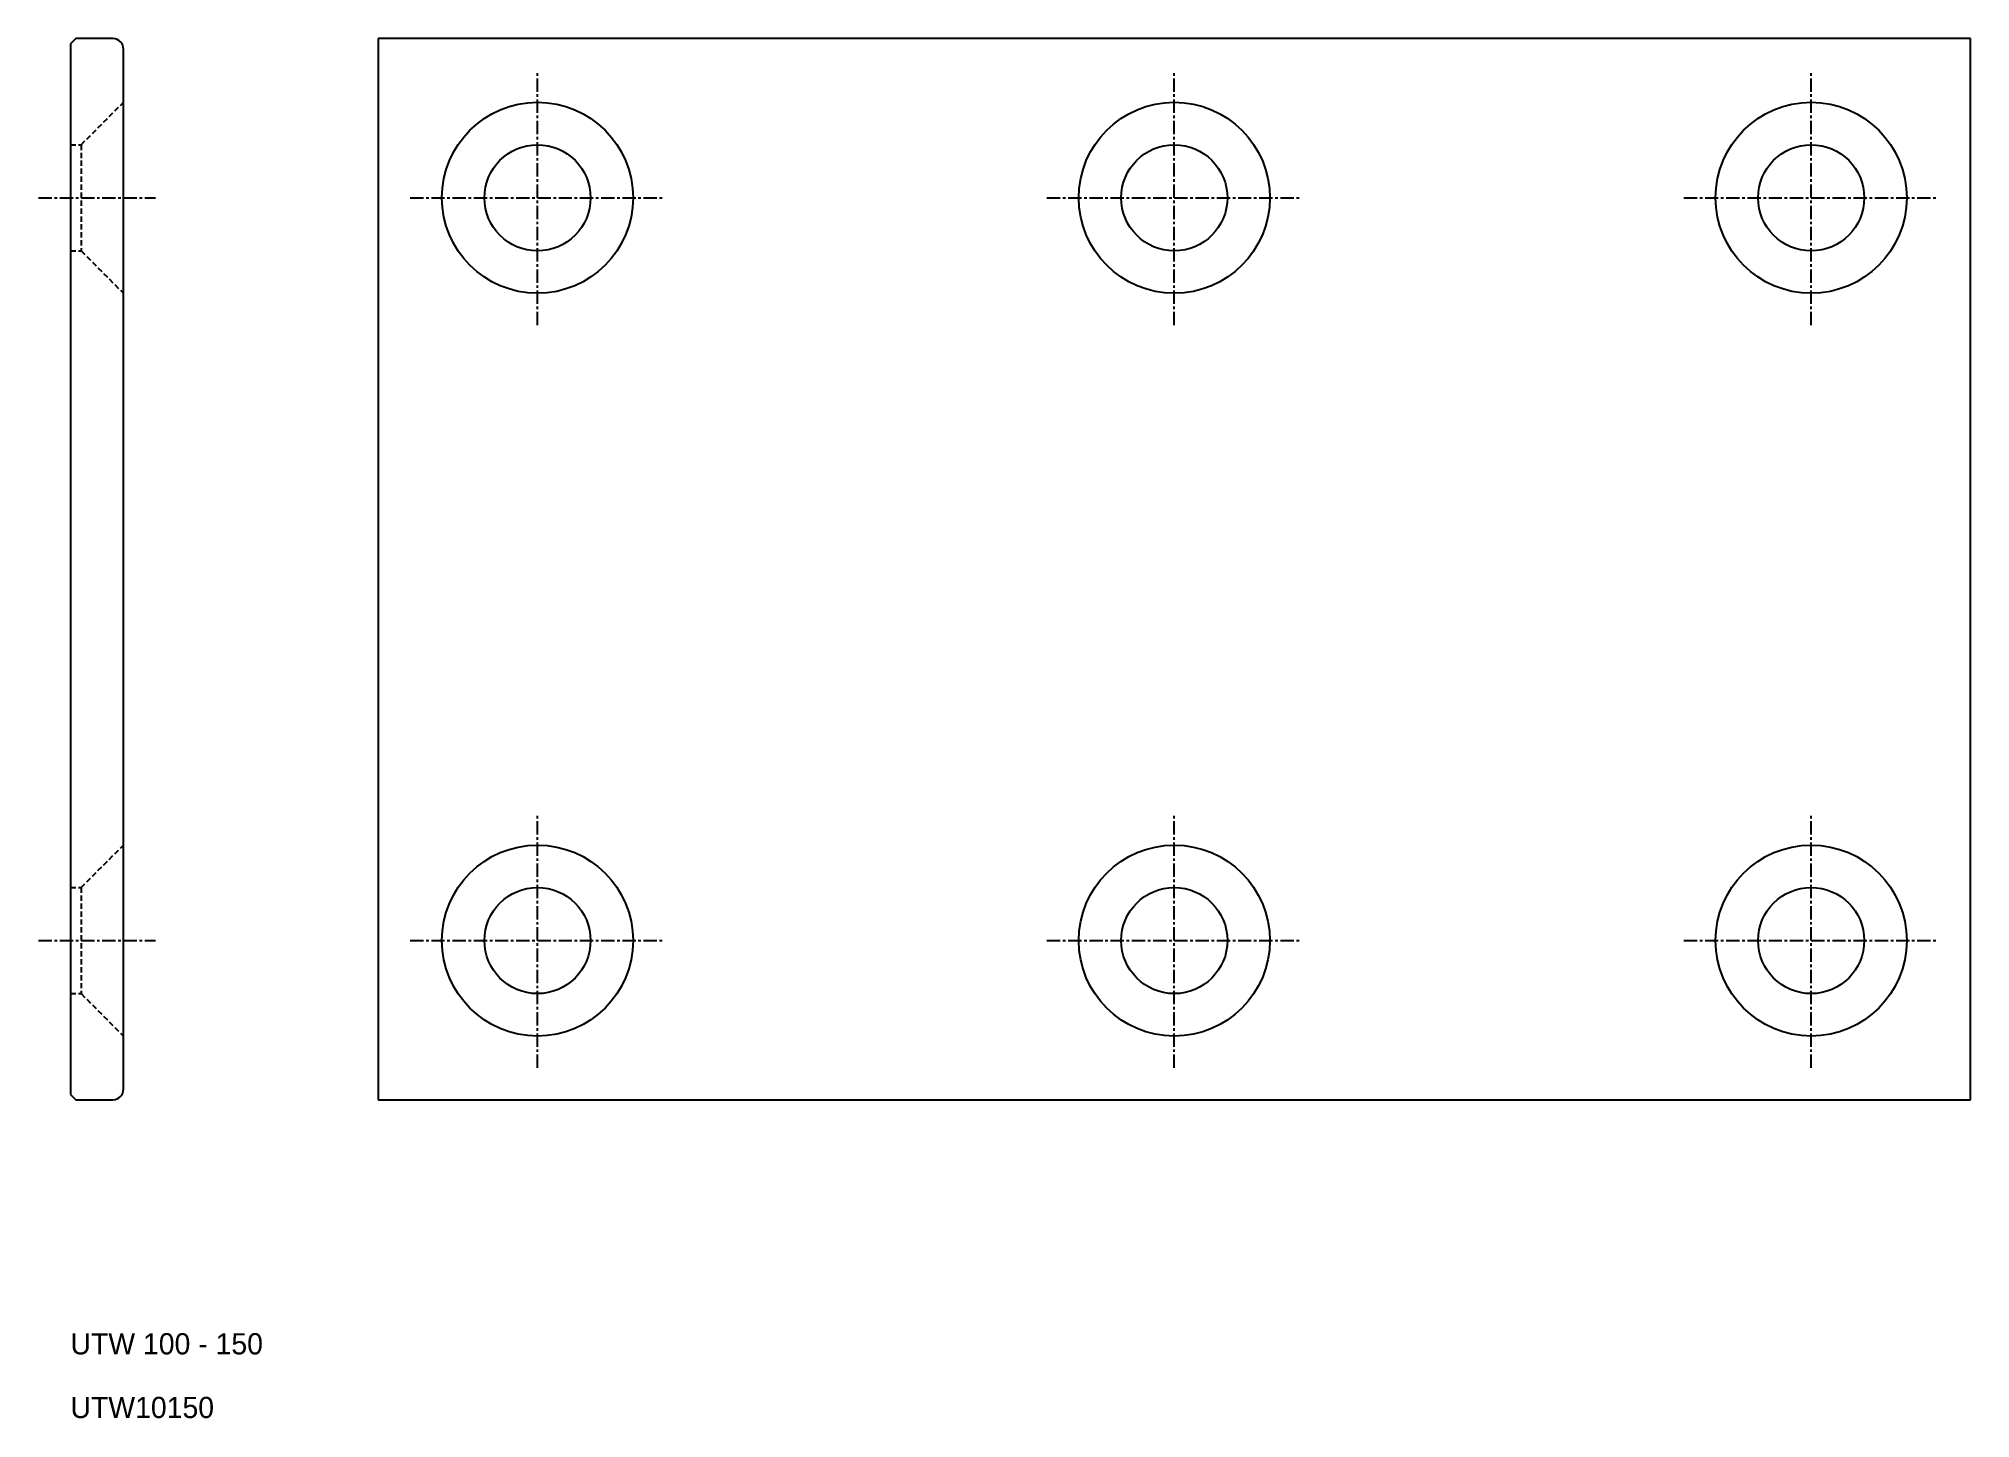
# Model space of a CAD drawing. Extents: x 7 to 189, y 10 to 140.
import ezdxf

# ---------------------------------------------------------------- set-up
doc = ezdxf.new("R2010")
doc.units = 0
doc.linetypes.add('CENTER', pattern=[2, 1.25, -0.25, 0.25, -0.25])
doc.linetypes.add('DASHED', pattern=[0.75, 0.5, -0.25])
doc.layers.get('0').update_dxf_attribs({"linetype": 'CONTINUOUS'})
doc.layers.add('CENTER', color=1, linetype='CENTER')

msp = doc.modelspace()

# ---------------------------------------------------------------- linework, layer by layer
at = {"color": 7, "linetype": 'CONTINUOUS'}
for p, q in [((10.5, 140), (10, 139.5)), ((10, 139.5), (10, 40.5)), ((14, 140), (10.5, 140)), ((15, 41), (15, 139)), ((189, 140), (39, 140)), ((39, 140), (39, 40)), ((189, 40), (189, 140)), ((10, 40.5), (10.5, 40)), ((10.5, 40), (14, 40)), ((39, 40), (189, 40))]:
    msp.add_line(p, q, dxfattribs=at)
at = {"color": 3, "linetype": 'DASHED'}
for p, q in [((11, 130), (15, 134)), ((10, 130), (11, 130)), ((11, 130), (11, 120)), ((10, 120), (11, 120)), ((11, 120), (15, 116)), ((11, 60), (15, 64)), ((10, 60), (11, 60)), ((11, 60), (11, 50)), ((10, 50), (11, 50)), ((11, 50), (15, 46))]:
    msp.add_line(p, q, dxfattribs=at)
at = {"color": 7, "linetype": 'CONTINUOUS'}
for centre, radius in [((54, 125), 9), ((114, 125), 9), ((174, 125), 9), ((54, 125), 5), ((114, 125), 5), ((174, 125), 5), ((54, 55), 9), ((114, 55), 9), ((174, 55), 9), ((54, 55), 5), ((114, 55), 5), ((174, 55), 5)]:
    msp.add_circle(centre, radius, dxfattribs=at)
for centre, start, end in [((14, 139), 0, 90), ((14, 41), 270, 0)]:
    msp.add_arc(centre, 1, start, end, dxfattribs=at)
at = {"layer": 'CENTER', "color": 1, "linetype": 'CENTER'}
for p, q in [((54, 113), (54, 137)), ((114, 113), (114, 137)), ((174, 113), (174, 137)), ((7, 125), (18, 125)), ((42, 125), (66, 125)), ((102, 125), (126, 125)), ((162, 125), (186, 125)), ((54, 43), (54, 67)), ((114, 43), (114, 67)), ((174, 43), (174, 67)), ((7, 55), (18, 55)), ((42, 55), (66, 55)), ((102, 55), (126, 55)), ((162, 55), (186, 55))]:
    msp.add_line(p, q, dxfattribs=at)

# ---------------------------------------------------------------- texts
at = {"color": 7, "linetype": 'CONTINUOUS'}
for s, p in [('UTW 100 - 150', (10, 16)), ('UTW10150', (10, 10))]:
    msp.add_text(s, height=2, dxfattribs=at).set_placement(p)

doc.saveas('drawing.dxf')
